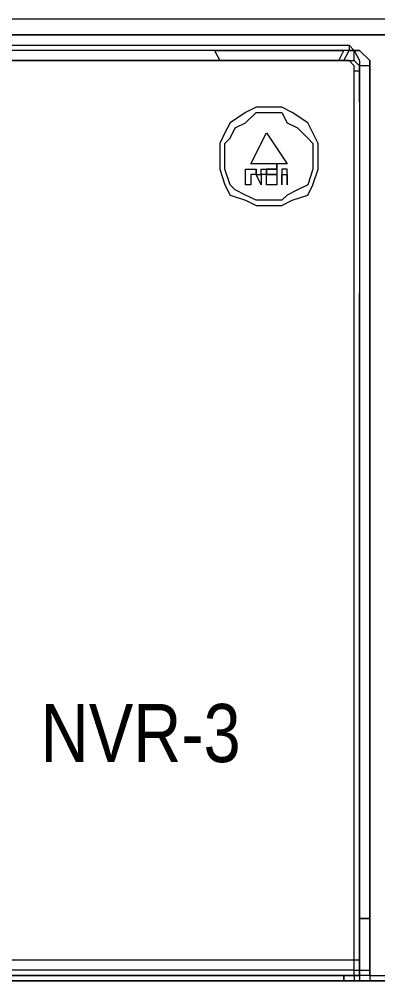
# Model space of a CAD drawing. Header units: millimetres. Extents: x 11706 to 18081, y 7308 to 12674.
# Drawn here: x 16280.9 to 16327.1, y 9467.6 to 9592.2 of the extents above; entities that cross this region are included whole.
import ezdxf
from ezdxf.enums import TextEntityAlignment as Align

# ---------------------------------------------------------------- set-up
doc = ezdxf.new("R2010")
doc.units = ezdxf.units.MM
doc.layers.get('0').update_dxf_attribs({"lineweight": 0})
doc.layers.add('H', color=7, linetype='Continuous')
doc.styles.get("Standard").update_dxf_attribs({"font": 'ARIALN.TTF'})

# ---------------------------------------------------------------- blocks, each defined once
blk = doc.blocks.new('ND-6842')
h = blk.add_hatch(color=9)
h.dxf.hatch_style = 1
h.paths.add_polyline_path([(2857.57, 7259.12), (2257.57, 7259.12), (2257.57, 5286.22), (2857.57, 5286.22)])
h.paths.add_polyline_path([(2807.57, 7209.12), (2807.57, 5336.22), (2307.57, 5336.22), (2307.57, 7209.12)], flags=16)
blk = doc.blocks.new('SRN-4000')
at = {"layer": 'H', "lineweight": 0}
for points in [[(3351.28, -2419.78), (2944.61, -2419.78)], [(3349.28, -2421.78), (2946.61, -2421.78)], [(2946.61, -2421.78), (3349.28, -2421.78)], [(3309.28, -2457.11), (3309.28, -2457.11)], [(3309.28, -2457.11), (3309.28, -2457.11)], [(3309.28, -2457.11), (3309.28, -2457.11)], [(3309.28, -2543.78), (3225.28, -2543.78)], [(3225.28, -2543.78), (3310.61, -2543.78)], [(3305.28, -2543.11), (3305.28, -2543.11)], [(3307.28, -2543.78), (3308.61, -2543.78)], [(3307.28, -2543.78), (3307.28, -2543.78)], [(3308.61, -2543.78), (3307.28, -2543.78)], [(3308.61, -2543.78), (3308.61, -2543.78)], [(3309.28, -2543.78), (3308.61, -2543.78)], [(3309.28, -2543.78), (3309.28, -2543.78)], [(3309.28, -2543.78), (3309.28, -2543.78)], [(3310.61, -2543.78), (3309.28, -2543.78)], [(3309.28, -2543.78), (3309.28, -2543.78)], [(3309.28, -2543.78), (3324.61, -2543.78)], [(3309.28, -2543.78), (3309.28, -2543.78)], [(3349.28, -2543.78), (3310.61, -2543.78)], [(3310.61, -2543.78), (3310.61, -2543.78)]]:
    blk.add_lwpolyline(points, dxfattribs=at)
at = {"layer": 'H', "color": 8, "lineweight": 0}
for points in [[(2947.95, -2423.11), (3307.95, -2423.11)], [(3307.95, -2423.78), (2947.95, -2423.78)], [(3307.95, -2423.78), (2947.95, -2423.78)], [(3307.95, -2423.78), (2947.95, -2423.78)], [(3307.28, -2423.78), (3290.61, -2423.78)], [(3290.61, -2423.78), (3307.28, -2423.78)], [(3290.61, -2423.78), (3290.61, -2423.78)], [(3307.28, -2423.78), (3290.61, -2423.78)], [(3290.61, -2423.78), (3290.61, -2423.78)], [(3290.61, -2423.78), (3307.28, -2423.78)], [(3290.61, -2423.78), (3290.61, -2423.78)], [(3290.61, -2423.78), (3307.28, -2423.78)], [(3307.28, -2423.78), (3290.61, -2423.78)], [(3290.61, -2423.78), (3290.61, -2423.78), (3291.28, -2425.11), (3291.95, -2425.11), (3291.95, -2425.11)], [(3290.61, -2423.78), (3307.28, -2423.78)], [(3305.28, -2425.11), (3305.28, -2425.11), (3306.61, -2425.11), (3307.28, -2423.78), (3307.28, -2423.78)], [(3307.28, -2425.11), (3307.95, -2423.78)], [(3307.28, -2423.78), (3307.28, -2423.78)], [(3307.28, -2423.78), (3307.28, -2423.78)], [(3307.28, -2423.78), (3307.28, -2423.78)], [(3307.95, -2423.11), (3307.95, -2423.78), (3307.95, -2423.78)], [(3307.95, -2423.11), (3308.61, -2423.78), (3309.28, -2423.78), (3310.61, -2425.11), (3310.61, -2425.78)], [(3309.28, -2426.44), (3309.28, -2425.78), (3308.61, -2425.11), (3308.61, -2423.78), (3307.95, -2423.78)], [(3310.61, -2425.78), (3310.61, -2425.11), (3309.28, -2423.78), (3308.61, -2423.78), (3307.95, -2423.78)], [(3307.95, -2423.78), (3307.95, -2423.78)], [(3307.95, -2423.78), (3308.61, -2423.78), (3309.28, -2425.11), (3309.28, -2425.11), (3309.28, -2425.78)], [(2947.95, -2425.11), (3307.28, -2425.11)], [(3307.28, -2425.11), (2947.95, -2425.11)], [(3291.95, -2425.11), (3305.28, -2425.11)], [(3307.28, -2425.11), (3307.28, -2425.11), (3307.28, -2425.11)], [(3307.28, -2425.11), (3307.95, -2425.11), (3308.61, -2425.11), (3309.28, -2425.78), (3309.28, -2426.44)], [(3308.61, -2426.44), (3308.61, -2425.78), (3308.61, -2425.78), (3307.95, -2425.11), (3307.28, -2425.11)], [(3308.61, -2426.44), (3309.28, -2426.44), (3309.28, -2426.44)], [(3308.61, -2541.11), (3308.61, -2426.44)], [(3310.61, -2425.78), (3309.28, -2425.78)], [(3309.28, -2429.11), (3309.28, -2425.78)], [(3309.28, -2426.44), (3309.28, -2426.44)], [(3309.28, -2426.44), (3309.28, -2541.11)], [(3309.28, -2430.44), (3309.28, -2426.44)], [(3310.61, -2543.11), (3310.61, -2425.78)], [(3310.61, -2425.78), (3310.61, -2543.11)], [(3310.61, -2425.78), (3310.61, -2425.78), (3310.61, -2425.78)], [(3309.28, -2429.11), (3309.28, -2429.11)], [(3309.28, -2429.11), (3309.28, -2429.11)], [(3309.28, -2429.11), (3309.28, -2429.11)], [(3309.28, -2429.11), (3309.28, -2457.11)], [(3309.28, -2430.44), (3309.28, -2455.11)], [(3291.28, -2437.78), (3291.28, -2439.11), (3291.95, -2441.11), (3292.61, -2442.44), (3294.61, -2443.11), (3295.95, -2443.78), (3297.28, -2443.78), (3299.28, -2443.78), (3300.61, -2443.11), (3302.61, -2442.44), (3303.28, -2441.11), (3303.95, -2439.11), (3303.95, -2437.78), (3303.95, -2435.78), (3303.28, -2434.44), (3302.61, -2433.11), (3300.61, -2431.78), (3299.28, -2431.11), (3297.28, -2431.11), (3295.95, -2431.11), (3294.61, -2431.78), (3292.61, -2433.11), (3291.95, -2434.44), (3291.28, -2435.78), (3291.28, -2437.78)], [(3297.28, -2431.78), (3299.28, -2431.78), (3299.95, -2433.11), (3301.28, -2433.78), (3302.61, -2435.11), (3303.28, -2435.78), (3303.28, -2437.78), (3303.28, -2439.11), (3302.61, -2441.11), (3301.28, -2441.78), (3299.95, -2442.44), (3299.28, -2443.11), (3297.28, -2443.11), (3295.95, -2443.11), (3294.61, -2442.44), (3293.28, -2441.78), (3292.61, -2441.11), (3291.95, -2439.11), (3291.95, -2437.78), (3291.95, -2435.78), (3292.61, -2435.11), (3293.28, -2433.78), (3294.61, -2433.11), (3295.95, -2431.78), (3297.28, -2431.78)], [(3295.28, -2438.44), (3297.28, -2434.44)], [(3297.28, -2434.44), (3299.95, -2438.44)], [(3294.61, -2439.11), (3295.28, -2439.11), (3295.28, -2439.11), (3295.28, -2439.11), (3295.95, -2439.11), (3295.95, -2439.11), (3295.95, -2439.11), (3295.95, -2439.11), (3295.95, -2439.11)], [(3295.28, -2439.78), (3295.28, -2439.78), (3295.28, -2439.78), (3295.28, -2439.78), (3295.28, -2439.78), (3295.28, -2439.78), (3295.28, -2439.78), (3295.28, -2441.11), (3295.28, -2441.11), (3295.28, -2441.11), (3295.28, -2441.11), (3294.61, -2441.11), (3294.61, -2441.11), (3294.61, -2441.11), (3294.61, -2439.78), (3294.61, -2439.78), (3294.61, -2439.11), (3294.61, -2439.11), (3294.61, -2439.11), (3294.61, -2439.11)], [(3299.95, -2438.44), (3295.28, -2438.44)], [(3295.28, -2439.11), (3295.28, -2439.11)], [(3295.28, -2439.11), (3295.28, -2439.11)], [(3295.28, -2439.11), (3295.28, -2439.11)], [(3295.28, -2439.11), (3295.28, -2439.11)], [(3295.28, -2439.11), (3295.28, -2439.11)], [(3295.95, -2439.11), (3295.95, -2439.11), (3295.95, -2439.11), (3295.95, -2439.11), (3295.95, -2439.78), (3295.28, -2439.78), (3295.28, -2439.78), (3295.28, -2439.78), (3295.28, -2439.78), (3295.28, -2439.78), (3295.28, -2439.78), (3295.28, -2439.78), (3295.28, -2439.78)], [(3295.95, -2439.11), (3295.95, -2439.11), (3295.95, -2439.11), (3295.95, -2439.11), (3295.95, -2439.11), (3295.95, -2439.11), (3295.95, -2439.11)], [(3297.28, -2439.11), (3297.28, -2439.11), (3297.28, -2439.11), (3297.28, -2439.11), (3297.28, -2439.11), (3297.28, -2439.11), (3297.28, -2439.11), (3297.28, -2439.11), (3297.28, -2439.11), (3297.28, -2439.11), (3297.28, -2439.78), (3297.28, -2439.78), (3296.61, -2439.78), (3296.61, -2441.11), (3296.61, -2441.11), (3295.95, -2439.78), (3295.95, -2439.78), (3295.95, -2439.78), (3295.95, -2439.11), (3295.95, -2439.11)], [(3295.95, -2439.11), (3295.95, -2439.11), (3295.95, -2439.11), (3295.95, -2439.11), (3295.95, -2439.11), (3295.95, -2439.11), (3295.95, -2439.11), (3295.95, -2439.11), (3295.95, -2439.11), (3295.95, -2439.78), (3295.95, -2439.78), (3296.61, -2439.78), (3296.61, -2439.78), (3296.61, -2439.78), (3296.61, -2439.78), (3296.61, -2439.78), (3296.61, -2439.11), (3296.61, -2439.11), (3296.61, -2439.11), (3296.61, -2439.11), (3296.61, -2439.11), (3296.61, -2439.11), (3296.61, -2439.11), (3296.61, -2439.11), (3296.61, -2439.11)], [(3296.61, -2439.11), (3296.61, -2439.11), (3296.61, -2439.11), (3296.61, -2439.11), (3296.61, -2439.11), (3296.61, -2439.11), (3296.61, -2439.11), (3296.61, -2439.11), (3297.28, -2439.11), (3297.28, -2439.11), (3297.28, -2439.11), (3297.28, -2439.11), (3297.28, -2439.11), (3297.28, -2439.11)], [(3297.28, -2439.78), (3297.28, -2439.78), (3298.61, -2439.78), (3298.61, -2439.78), (3298.61, -2439.78), (3298.61, -2439.78), (3298.61, -2439.78), (3298.61, -2439.78), (3297.28, -2439.78), (3297.28, -2439.11), (3297.28, -2439.11), (3297.28, -2439.11), (3298.61, -2439.11), (3298.61, -2438.44), (3298.61, -2439.11)], [(3298.61, -2439.11), (3298.61, -2439.11), (3298.61, -2439.11), (3298.61, -2439.11), (3297.28, -2439.11), (3297.28, -2439.11), (3298.61, -2439.11), (3298.61, -2439.11), (3298.61, -2439.78), (3298.61, -2439.78), (3298.61, -2441.11), (3298.61, -2441.11), (3298.61, -2441.11), (3297.28, -2441.11), (3297.28, -2441.11)], [(3298.61, -2439.11), (3298.61, -2439.11), (3298.61, -2439.11), (3298.61, -2439.11), (3298.61, -2439.11), (3298.61, -2439.11), (3298.61, -2439.11), (3298.61, -2439.11), (3298.61, -2439.11), (3298.61, -2439.11)], [(3299.95, -2439.11), (3299.28, -2439.11)], [(3299.28, -2439.11), (3299.28, -2439.11)], [(3299.28, -2439.11), (3299.28, -2439.11)], [(3299.28, -2439.11), (3299.28, -2441.11)], [(3299.95, -2441.11), (3299.95, -2439.11)], [(3299.95, -2439.11), (3299.95, -2439.11)], [(3299.95, -2439.11), (3299.95, -2439.11)], [(3297.28, -2441.11), (3297.28, -2441.11), (3297.28, -2441.11), (3297.28, -2441.11), (3297.28, -2439.78), (3297.28, -2439.78), (3297.28, -2439.78), (3297.28, -2439.78), (3297.28, -2439.78), (3297.28, -2439.78), (3297.28, -2439.78), (3297.28, -2439.78)], [(3299.28, -2441.11), (3299.28, -2439.78)], [(3299.28, -2439.78), (3299.95, -2439.78)], [(3299.95, -2439.78), (3299.95, -2441.11)], [(3299.28, -2441.11), (3299.28, -2441.11)], [(3299.95, -2441.11), (3299.95, -2441.11)], [(3309.28, -2533.78), (3309.28, -2455.11)], [(3309.28, -2529.78), (3309.28, -2457.11)], [(3309.28, -2529.78), (3309.28, -2529.78)], [(3309.28, -2529.78), (3309.28, -2531.78)], [(3309.28, -2531.78), (3309.28, -2531.78)], [(3309.28, -2535.78), (3309.28, -2531.78)], [(3309.28, -2537.78), (3309.28, -2535.78), (3309.28, -2535.11), (3309.28, -2534.44), (3309.28, -2533.78)], [(3309.28, -2535.78), (3309.28, -2535.11)], [(3309.28, -2535.78), (3310.61, -2535.78), (3310.61, -2535.11), (3310.61, -2535.11), (3310.61, -2535.78), (3310.61, -2535.78), (3310.61, -2537.11), (3310.61, -2538.44), (3310.61, -2539.78), (3310.61, -2541.11), (3310.61, -2542.44), (3310.61, -2543.11), (3310.61, -2543.78)], [(3309.28, -2535.78), (3309.28, -2535.78), (3309.28, -2535.78)], [(3309.28, -2535.78), (3309.28, -2535.78)], [(3310.61, -2535.78), (3309.28, -2535.78)], [(3309.28, -2542.44), (3309.28, -2537.78)], [(2947.28, -2541.11), (3308.61, -2541.11)], [(3308.61, -2542.44), (3308.61, -2541.78), (3308.61, -2541.11)], [(3308.61, -2541.11), (3309.28, -2541.11), (3309.28, -2541.11)], [(3309.28, -2541.11), (3309.28, -2541.78), (3309.28, -2542.44)], [(3308.61, -2542.44), (2947.28, -2542.44)], [(3308.61, -2543.11), (3308.61, -2542.44)], [(3308.61, -2543.11), (3309.28, -2543.11), (3309.28, -2542.44)], [(3308.61, -2542.44), (3309.28, -2542.44), (3309.28, -2542.44)], [(3308.61, -2543.11), (3309.28, -2543.11), (3309.28, -2542.44)], [(3309.28, -2542.44), (3309.28, -2543.11), (3308.61, -2543.11)], [(3309.28, -2542.44), (3309.28, -2542.44)], [(3309.28, -2542.44), (3309.28, -2542.44)], [(3309.28, -2542.44), (3310.61, -2542.44)], [(2947.28, -2543.11), (3308.61, -2543.11)], [(3308.61, -2543.11), (2947.28, -2543.11)], [(3243.28, -2543.11), (3305.28, -2543.11)], [(3306.61, -2543.11), (3306.61, -2543.11), (3306.61, -2543.11), (3306.61, -2543.11), (3306.61, -2543.11), (3306.61, -2543.11), (3306.61, -2543.11), (3306.61, -2543.11), (3306.61, -2543.11), (3306.61, -2543.11), (3306.61, -2543.11), (3306.61, -2543.11), (3306.61, -2543.11), (3306.61, -2543.11), (3306.61, -2543.11), (3306.61, -2543.11), (3306.61, -2543.11), (3306.61, -2543.11), (3306.61, -2543.11), (3306.61, -2543.11), (3306.61, -2543.11), (3306.61, -2543.11), (3306.61, -2543.11), (3306.61, -2543.11), (3307.28, -2543.11), (3307.28, -2543.11), (3307.28, -2543.11), (3307.28, -2543.11), (3307.28, -2543.11), (3307.28, -2543.11), (3307.28, -2543.11), (3307.28, -2543.11), (3307.28, -2543.11), (3307.28, -2543.11), (3307.28, -2543.78), (3307.28, -2543.78), (3307.28, -2543.78), (3307.28, -2543.78), (3307.28, -2543.78), (3307.28, -2543.78), (3307.28, -2543.78), (3307.28, -2543.78), (3307.28, -2543.78), (3307.28, -2543.78), (3307.28, -2543.78), (3307.28, -2543.78), (3307.28, -2543.78), (3307.28, -2543.78), (3307.28, -2543.78), (3307.28, -2543.78), (3307.28, -2543.78), (3307.28, -2543.78), (3307.28, -2543.78), (3307.28, -2543.78)], [(3307.28, -2543.11), (3307.28, -2543.11), (3307.28, -2543.11)], [(3307.28, -2543.11), (3307.28, -2543.11)], [(3307.28, -2543.11), (3307.28, -2543.11), (3307.28, -2543.11)], [(3307.28, -2543.11), (3307.28, -2543.11)], [(3307.28, -2543.78), (3307.28, -2543.11), (3307.28, -2543.11)], [(3308.61, -2543.11), (3308.61, -2543.11)], [(3308.61, -2543.11), (3308.61, -2543.11)], [(3308.61, -2543.11), (3308.61, -2543.11), (3308.61, -2543.11)], [(3308.61, -2543.11), (3308.61, -2543.11)], [(3308.61, -2543.11), (3308.61, -2543.11), (3308.61, -2543.11)], [(3308.61, -2543.11), (3308.61, -2543.11), (3308.61, -2543.78)], [(3310.61, -2543.11), (3309.28, -2543.11)], [(3309.28, -2543.11), (3309.28, -2543.78)], [(3309.28, -2543.11), (3309.28, -2543.11)], [(3310.61, -2543.11), (3349.28, -2543.11)], [(3310.61, -2543.11), (3310.61, -2543.78), (3310.61, -2543.78)], [(3310.61, -2543.11), (3310.61, -2543.78), (3310.61, -2543.78)], [(3310.61, -2543.11), (3310.61, -2543.11), (3310.61, -2543.11)]]:
    blk.add_lwpolyline(points, dxfattribs=at)

msp = doc.modelspace()

# ---------------------------------------------------------------- block references
at = {"color": 1, "xscale": 0.8213333333333326, "yscale": 0.8213333333333326, "zscale": 0.8213333333333326}
msp.add_blockref('ND-6842', (14062.83, 4138.85), dxfattribs=at)
msp.add_blockref('SRN-4000', (13015.49, 12012.01))

# ---------------------------------------------------------------- texts
at = {"color": 6}
msp.add_text('NVR-3', height=7.5, dxfattribs=at).set_placement((16296.58, 9496.42), align=Align.CENTER)

doc.saveas('drawing.dxf')
